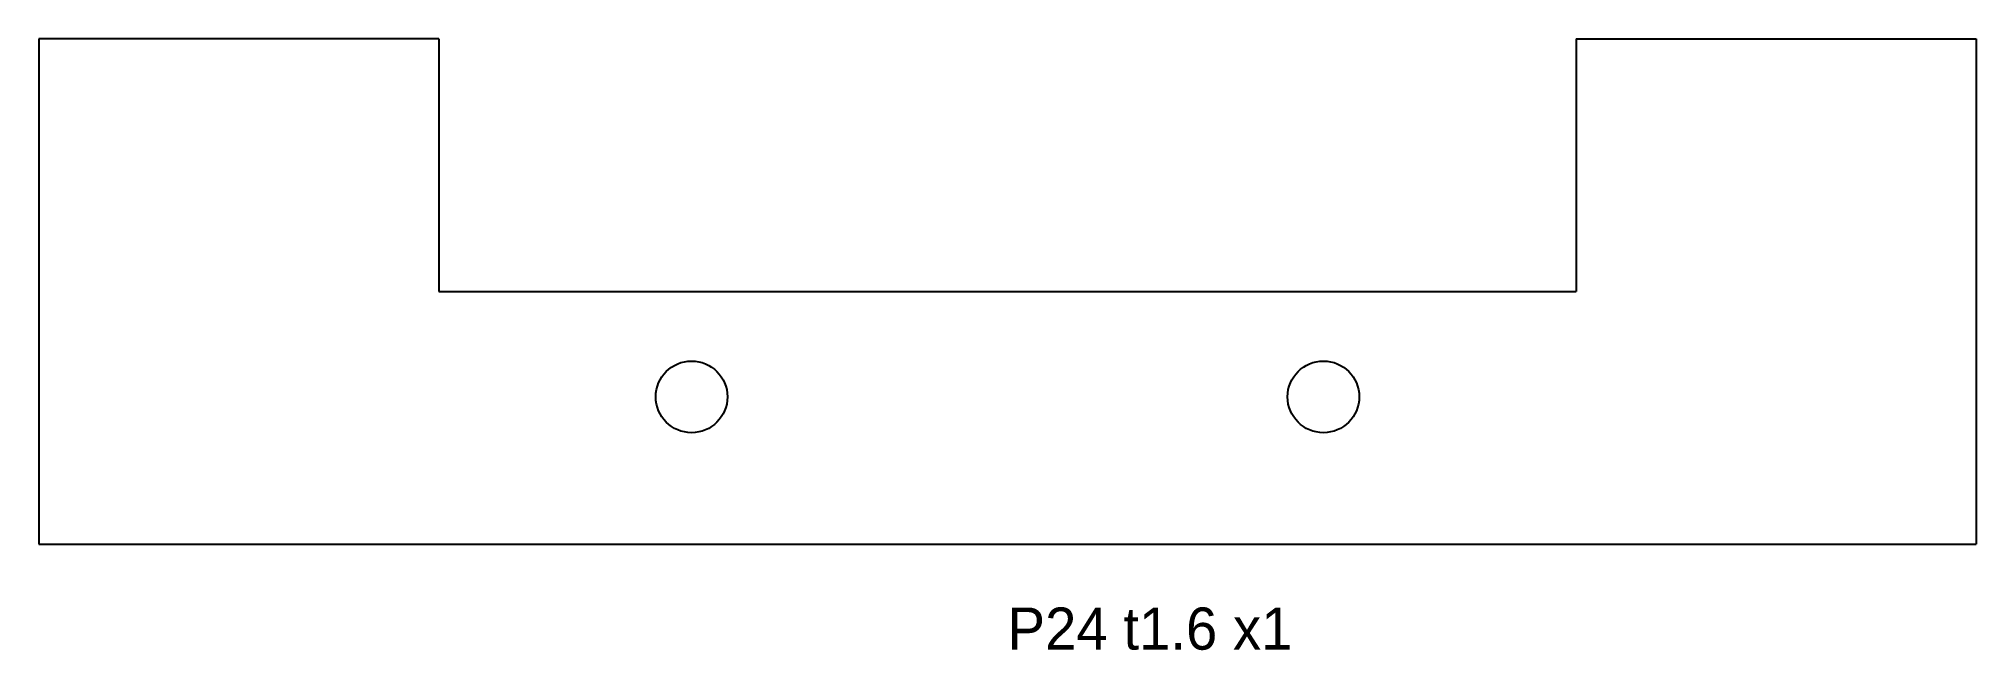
# Model space of a CAD drawing. Header units: metres. Extents: x -46 to 46, y -17 to 12.
import ezdxf

# ---------------------------------------------------------------- set-up
doc = ezdxf.new("R2010")
doc.units = ezdxf.units.M
doc.layers.add('CUT', color=7, linetype='Continuous')
doc.layers.add('NOTES', color=7, linetype='Continuous')

msp = doc.modelspace()

# ---------------------------------------------------------------- linework, layer by layer
at = {"layer": 'CUT'}
for points in [[(-27, 12), (-46, 12)], [(-46, 12), (-46, -12)], [(-27, 12), (-27, 0)], [(27, 12), (27, 0)], [(27, 12), (46, 12)], [(46, 12), (46, -12)], [(-27, 0), (27, 0)], [(-46, -12), (46, -12)]]:
    msp.add_lwpolyline(points, dxfattribs=at)
for centre in [(-15, -5), (15, -5)]:
    msp.add_circle(centre, 1.7, dxfattribs=at)

# ---------------------------------------------------------------- texts
at = {"layer": 'NOTES'}
msp.add_text('P24 t1.6 x1', height=2, dxfattribs=at).set_placement((0, -17))

doc.saveas('drawing.dxf')
